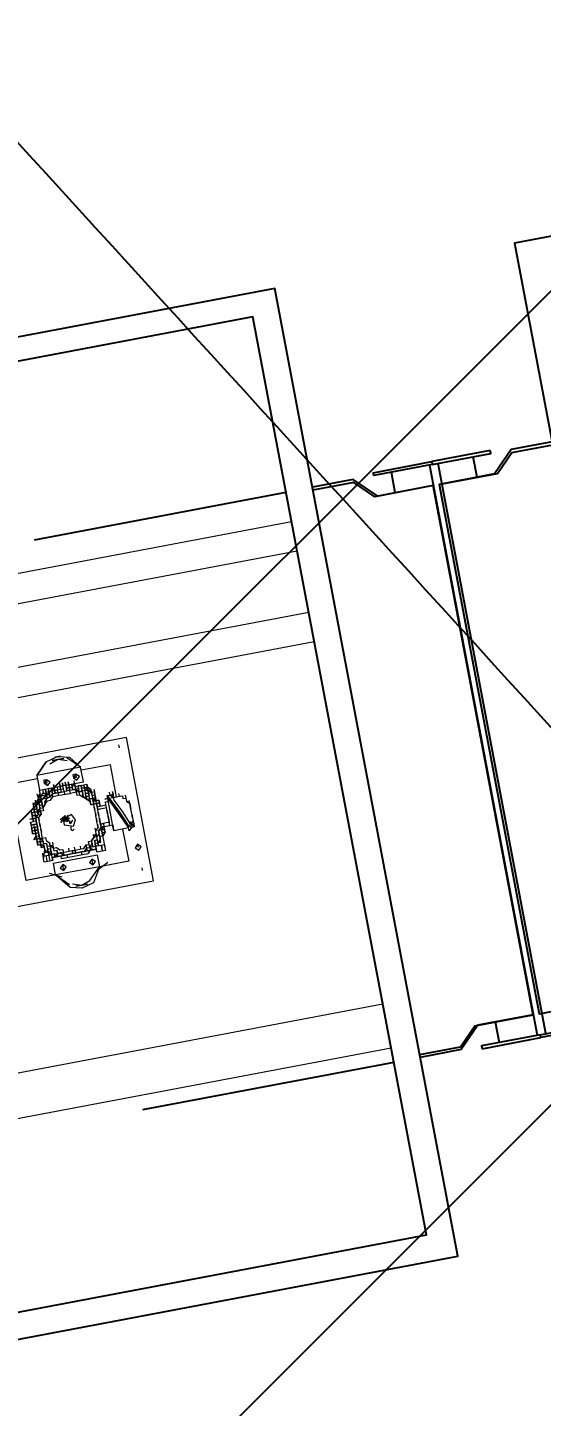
# Model space of a CAD drawing. Extents: x 407440 to 411585, y 6041728 to 6045069.
# Drawn here: x 410407.67 to 410417.58, y 6044292.09 to 6044318.69 of the extents above; entities that cross this region are included whole.
import ezdxf

# ---------------------------------------------------------------- set-up
doc = ezdxf.new("R2010")
doc.units = 0
doc.header["$LTSCALE"] = 5
doc.linetypes.add('foc-TIELINE', pattern=[1.875, 1.25, -0.625])
doc.layers.add('C-WS-T', color=13, linetype='Continuous', lineweight=9)
doc.layers.add('P-PROPOSED-EXISTING-H', color=59, linetype='Continuous')
doc.layers.add('T-TIE', color=201, linetype='foc-TIELINE')
doc.styles.add('80CG', font='ARIALN.TTF', dxfattribs={"height": 10})
doc.styles.add('80L', font='ARIALN.TTF', dxfattribs={"height": 10})
doc.dimstyles.new('Compass 5 000', dxfattribs={"dimscale": 5, "dimtxt": 9, "dimasz": 2, "dimexe": 0.2, "dimexo": 0.0625, "dimgap": 0.5, "dimtad": 0, "dimtih": 1, "dimtoh": 1, "dimzin": 0, "dimdsep": 46, "dimtxsty": '80CG', "dimcen": 0.1, "dimse1": 1, "dimse2": 1, "dimclrd": 256, "dimclrt": 256, "dimaunit": 1, "dimadec": 4, "dimazin": 0, "dimtfac": 0.06, "dimtofl": 0, "dimtmove": 0, "dimatfit": 1, "dimfxl": 0.2, "dimtolj": 1, "dimtzin": 0, "dimlwd": -1, "dimarcsym": 0})

# ---------------------------------------------------------------- blocks, each defined once
blk = doc.blocks.new('P-RIG-877')
at = {"layer": 'T-TIE', "linetype": 'ByBlock', "lineweight": 25}
for points in [[(-5.7404, 0.0459), (-9.5405, 0.0459), (-9.5405, -12.2844), (-5.7404, -12.2844)], [(-8.7713, -12.5255), (-8.7713, -12.7551), (-8.7598, -12.7551), (-8.7598, -12.5255)], [(-6.5096, -12.5255), (-6.5096, -12.7551), (-6.5211, -12.7551), (-6.5211, -12.5255)], [(-8.7713, -12.9847), (-8.7713, -12.7551), (-8.7598, -12.7551), (-8.7598, -12.9847)], [(-6.5096, -12.9847), (-6.5096, -12.7551), (-6.5211, -12.7551), (-6.5211, -12.9847)], [(-5.8437, -16.8078), (-5.8437, -13.3291), (-9.4486, -13.3291), (-9.4486, -16.8078)]]:
    blk.add_lwpolyline(points, close=True, dxfattribs=at)
for points in [[(-8.7598, -12.2844), (-8.7598, -12.4451), (-8.6794, -12.5255), (-8.6794, -12.7436), (-6.6014, -12.7436), (-6.6014, -12.5255), (-6.5211, -12.4451), (-6.5211, -12.2844), (-6.5211, -10.6886)], [(-8.6794, -12.7321), (-8.6794, -12.514), (-8.7483, -12.4451), (-8.7483, -12.2844), (-8.7483, -10.6886)], [(-8.6794, -12.5944), (-8.7598, -12.5944)], [(-6.5211, -12.7321), (-8.7598, -12.7321)], [(-8.7598, -12.7666), (-6.5211, -12.7666)], [(-6.6014, -12.7666), (-8.6794, -12.7666), (-8.6794, -12.9847), (-8.7598, -13.0651), (-8.7598, -13.2258)], [(-8.6794, -12.7666), (-8.6794, -12.9962), (-8.7483, -13.0651), (-8.7483, -13.2258)], [(-6.5325, -13.2258), (-6.5325, -13.0651), (-6.6014, -12.9962), (-6.6014, -12.7666), (-6.6014, -12.9847), (-6.5211, -13.0651), (-6.5211, -13.2258)], [(-8.6794, -12.9158), (-8.7598, -12.9158)], [(-6.6014, -12.9158), (-6.5211, -12.9158)], [(-6.8196, -25.5561), (-5.7404, -25.5561), (-5.7404, -13.2258), (-9.5405, -13.2258), (-9.5405, -25.5561), (-8.4613, -25.5561)], [(-8.7598, -14.3165), (-8.7598, -13.3291)], [(-6.5211, -13.3291), (-6.5211, -14.3165)]]:
    blk.add_lwpolyline(points, dxfattribs=at)
at = {"layer": 'T-TIE', "linetype": 'ByBlock', "lineweight": 5}
for points in [[(-8.645, -15.8664), (-8.645, -13.3291)], [(-8.5302, -22.0889), (-8.5302, -13.3291)], [(-8.2891, -22.0545), (-8.2891, -13.3291)], [(-8.1743, -21.9397), (-8.1743, -13.3291)]]:
    blk.add_lwpolyline(points, dxfattribs=at)
at = {"layer": 'T-TIE', "linetype": 'ByBlock', "lineweight": 18}
for points in [[(-6.7507, -21.9282), (-6.7507, -13.3291)], [(-6.5785, -15.0742), (-6.5785, -13.3291)], [(-7.4969, -14.6724), (-7.3821, -14.6724), (-7.3821, -14.1098), (-7.9447, -14.1098), (-7.9447, -14.6724), (-7.5314, -14.6724)], [(-7.9102, -14.1443), (-7.9217, -14.1443)], [(-7.6232, -14.1557), (-7.6117, -14.1557), (-7.6117, -14.1443), (-7.6117, -14.1557), (-7.6002, -14.1443), (-7.6117, -14.1443), (-7.6117, -14.1557), (-7.6691, -14.1787), (-7.7151, -14.2017), (-7.7265, -14.2017), (-7.7265, -14.1787), (-7.7265, -14.1672), (-7.7151, -14.1672), (-7.7151, -14.1557)], [(-7.6921, -14.1443), (-7.7036, -14.1443)], [(-7.6921, -14.1443), (-7.7036, -14.1557), (-7.6921, -14.1443)], [(-7.6691, -14.1443), (-7.6921, -14.1443), (-7.6691, -14.1443)], [(-7.6462, -14.1443), (-7.6691, -14.1443), (-7.6806, -14.1443)], [(-7.6347, -14.1443), (-7.6462, -14.1443), (-7.6347, -14.1443), (-7.6232, -14.1443), (-7.6117, -14.1443), (-7.6002, -14.1443), (-7.6117, -14.1557), (-7.6232, -14.1443)], [(-7.6002, -14.1443), (-7.6002, -14.1557), (-7.6117, -14.1672), (-7.6002, -14.1557), (-7.5888, -14.1672), (-7.6002, -14.1672)], [(-7.6117, -14.1557), (-7.6002, -14.1443), (-7.6117, -14.1557)], [(-7.428, -14.1443), (-7.4395, -14.1443)], [(-7.6002, -14.1902), (-7.474, -14.1902), (-7.474, -14.305), (-7.474, -14.4772), (-7.474, -14.592), (-7.8528, -14.592), (-7.8528, -14.4772)], [(-7.7265, -14.1902), (-7.8528, -14.1902), (-7.8528, -14.305)], [(-7.738, -14.2246), (-7.7151, -14.2131), (-7.738, -14.2246), (-7.7265, -14.2246), (-7.738, -14.2246), (-7.738, -14.2131), (-7.7265, -14.2017), (-7.738, -14.2131), (-7.738, -14.2017), (-7.7265, -14.2017), (-7.738, -14.2131), (-7.7495, -14.2131)], [(-7.7265, -14.2131), (-7.7265, -14.2017), (-7.738, -14.2017), (-7.7495, -14.2017), (-7.738, -14.2017), (-7.738, -14.2131)], [(-7.7265, -14.1787), (-7.738, -14.1787)], [(-7.7265, -14.1557), (-7.7151, -14.1557), (-7.7036, -14.1557)], [(-7.6232, -14.2361), (-7.6232, -14.2246), (-7.6117, -14.2246), (-7.7265, -14.2246), (-7.6002, -14.1672), (-7.6002, -14.1787), (-7.6002, -14.2246), (-7.6117, -14.2246), (-7.6002, -14.2246)], [(-7.7151, -14.2131), (-7.6691, -14.1902), (-7.7151, -14.2131)], [(-7.7265, -14.2361), (-7.7265, -14.2246), (-7.7265, -14.2361)], [(-7.6806, -14.2361), (-7.6691, -14.2361), (-7.6921, -14.2361), (-7.6921, -14.2476), (-7.6921, -14.2705), (-7.7036, -14.2705), (-7.6921, -14.2705), (-7.7036, -14.2705), (-7.7151, -14.2705), (-7.7036, -14.2705), (-7.7036, -14.2591), (-7.7036, -14.2361), (-7.7151, -14.2361), (-7.7151, -14.2246)], [(-7.5888, -14.2705), (-7.6002, -14.2705), (-7.6002, -14.2591), (-7.6117, -14.2591), (-7.6232, -14.2591), (-7.6232, -14.2361), (-7.6806, -14.2361), (-7.7036, -14.2361)], [(-7.6691, -14.2361), (-7.6462, -14.2361), (-7.6347, -14.2361), (-7.6347, -14.2476), (-7.6347, -14.2705), (-7.6347, -14.2591), (-7.6232, -14.2591), (-7.6117, -14.2591), (-7.6002, -14.2591), (-7.6002, -14.2705), (-7.6117, -14.2705), (-7.6232, -14.2591)], [(-7.6117, -14.2246), (-7.6232, -14.2246)], [(-7.9102, -14.4313), (-7.9217, -14.3854), (-7.9102, -14.3394), (-7.8643, -14.305), (-7.8643, -14.4772), (-7.8069, -14.4772), (-7.8069, -14.305), (-7.8643, -14.305), (-7.9102, -14.3509)], [(-7.7495, -14.305), (-7.761, -14.305), (-7.7725, -14.305), (-7.7839, -14.305), (-7.7954, -14.305), (-7.7839, -14.305), (-7.7725, -14.305), (-7.7839, -14.305), (-7.7954, -14.305), (-7.7954, -14.2935), (-7.7839, -14.2935), (-7.7725, -14.2935), (-7.7725, -14.282), (-7.7839, -14.2935), (-7.7839, -14.305), (-7.7839, -14.2935), (-7.7954, -14.2935), (-7.7839, -14.2935), (-7.7954, -14.2935)], [(-7.7725, -14.305), (-7.7725, -14.2935), (-7.7839, -14.305), (-7.7725, -14.305), (-7.7839, -14.305), (-7.7954, -14.305)], [(-7.7839, -14.2935), (-7.7839, -14.305), (-7.7839, -14.2935)], [(-7.7839, -14.3165), (-7.7839, -14.305), (-7.7839, -14.3165)], [(-7.738, -14.305), (-7.738, -14.2935), (-7.7495, -14.2935), (-7.761, -14.2935), (-7.761, -14.282), (-7.7725, -14.282), (-7.761, -14.282), (-7.7725, -14.2935), (-7.761, -14.2935), (-7.7495, -14.2935), (-7.761, -14.2935), (-7.7725, -14.2935), (-7.761, -14.2935), (-7.761, -14.282), (-7.7495, -14.282), (-7.738, -14.282), (-7.738, -14.2705), (-7.738, -14.282), (-7.738, -14.2705)], [(-7.7725, -14.2705), (-7.761, -14.2705), (-7.761, -14.282), (-7.7725, -14.282), (-7.761, -14.282), (-7.7495, -14.282), (-7.7495, -14.2705), (-7.761, -14.2705), (-7.7495, -14.2705), (-7.738, -14.2705), (-7.7495, -14.2705)], [(-7.7036, -14.282), (-7.7151, -14.282), (-7.738, -14.282), (-7.7265, -14.282), (-7.7265, -14.2591), (-7.7265, -14.2705), (-7.738, -14.2705), (-7.7265, -14.2705), (-7.738, -14.282), (-7.738, -14.2935), (-7.738, -14.282), (-7.738, -14.2935), (-7.7265, -14.2935), (-7.7151, -14.2935), (-7.7265, -14.2935), (-7.738, -14.305), (-7.7495, -14.305), (-7.761, -14.305)], [(-7.7495, -14.282), (-7.761, -14.282), (-7.7495, -14.282)], [(-7.761, -14.2935), (-7.761, -14.305), (-7.761, -14.2935)], [(-7.7495, -14.305), (-7.7495, -14.2935), (-7.7495, -14.305)], [(-7.7265, -14.2705), (-7.7265, -14.2591)], [(-7.7151, -14.2705), (-7.7265, -14.2705)], [(-7.7265, -14.2705), (-7.7265, -14.282)], [(-7.7151, -14.282), (-7.7265, -14.282)], [(-7.7151, -14.2705), (-7.7151, -14.2591), (-7.7151, -14.2705), (-7.7151, -14.2591)], [(-7.7151, -14.2705), (-7.7151, -14.282), (-7.7151, -14.2705)], [(-7.7151, -14.282), (-7.7151, -14.2935), (-7.7151, -14.282)], [(-7.6806, -14.282), (-7.6691, -14.282), (-7.6806, -14.282), (-7.6921, -14.282), (-7.7036, -14.282), (-7.6921, -14.282)], [(-7.6806, -14.2705), (-7.6691, -14.2705), (-7.6806, -14.2705), (-7.6921, -14.2705), (-7.6921, -14.2591)], [(-7.6576, -14.2705), (-7.6691, -14.2705)], [(-7.6576, -14.282), (-7.6691, -14.282)], [(-7.6347, -14.282), (-7.6232, -14.282), (-7.6347, -14.282), (-7.6462, -14.282), (-7.6576, -14.282), (-7.6462, -14.282)], [(-7.6117, -14.2591), (-7.6232, -14.2591), (-7.6232, -14.2705), (-7.6347, -14.2705), (-7.6232, -14.2705)], [(-7.5314, -14.3624), (-7.5428, -14.3624), (-7.5428, -14.3739), (-7.5428, -14.3624), (-7.5428, -14.3394), (-7.5428, -14.3509), (-7.5543, -14.3394), (-7.5658, -14.3394), (-7.5658, -14.328), (-7.5773, -14.328), (-7.5773, -14.3165), (-7.5658, -14.3165), (-7.5773, -14.3165), (-7.5888, -14.305), (-7.6002, -14.305), (-7.5888, -14.305), (-7.6002, -14.2935), (-7.6117, -14.2935), (-7.6232, -14.282)], [(-7.6117, -14.2935), (-7.6232, -14.2935)], [(-7.6002, -14.2591), (-7.6117, -14.2591), (-7.6002, -14.2591), (-7.5888, -14.2705), (-7.6002, -14.2705), (-7.5773, -14.2705), (-7.5428, -14.2705), (-7.5314, -14.2705), (-7.5314, -14.305)], [(-7.6117, -14.2591), (-7.6117, -14.2705), (-7.6117, -14.2591)], [(-7.5888, -14.282), (-7.6002, -14.282), (-7.6117, -14.282), (-7.6002, -14.282), (-7.5888, -14.2935), (-7.6002, -14.2935), (-7.5888, -14.2935)], [(-7.6002, -14.282), (-7.6117, -14.282)], [(-7.5888, -14.2705), (-7.5888, -14.282), (-7.5888, -14.2705)], [(-7.5428, -14.305), (-7.5428, -14.3165), (-7.5428, -14.305), (-7.5543, -14.305), (-7.5428, -14.305), (-7.5543, -14.305), (-7.5658, -14.305), (-7.5773, -14.305), (-7.5773, -14.2935), (-7.5773, -14.305), (-7.5658, -14.305), (-7.5543, -14.305), (-7.5658, -14.305), (-7.5658, -14.2935), (-7.5543, -14.2935), (-7.5543, -14.305), (-7.5658, -14.305), (-7.5658, -14.2935), (-7.5773, -14.2935), (-7.5888, -14.2935), (-7.5888, -14.305), (-7.5773, -14.3165)], [(-7.5658, -14.282), (-7.5773, -14.282), (-7.5658, -14.2935), (-7.5773, -14.2935)], [(-7.5658, -14.2935), (-7.5543, -14.2935)], [(-7.5543, -14.305), (-7.5543, -14.2705), (-7.5428, -14.2705)], [(-7.5428, -14.305), (-7.5314, -14.305), (-7.5428, -14.305)], [(-7.474, -14.4772), (-7.5199, -14.4772), (-7.5199, -14.305), (-7.474, -14.305)], [(-7.4625, -14.3165), (-7.4854, -14.2705)], [(-7.428, -14.4198), (-7.4166, -14.3854), (-7.428, -14.3509), (-7.474, -14.305), (-7.4166, -14.3394), (-7.4051, -14.3854), (-7.4166, -14.4313), (-7.474, -14.4772), (-7.428, -14.4313)], [(-7.8987, -14.3509), (-7.9102, -14.3854), (-7.8987, -14.4198)], [(-7.9102, -14.3624), (-7.9102, -14.4083), (-7.9102, -14.3624)], [(-7.8069, -14.3394), (-7.8184, -14.3394)], [(-7.8069, -14.3624), (-7.8184, -14.3624), (-7.8069, -14.3624), (-7.8069, -14.3739), (-7.8184, -14.3739), (-7.8069, -14.3739), (-7.8184, -14.3739)], [(-7.7954, -14.3624), (-7.8069, -14.3624), (-7.7839, -14.3624), (-7.7954, -14.3624), (-7.7954, -14.3509), (-7.7839, -14.3509), (-7.7839, -14.3394), (-7.7725, -14.3394), (-7.7839, -14.3394), (-7.7725, -14.328), (-7.7725, -14.3394), (-7.761, -14.3394), (-7.761, -14.328), (-7.7495, -14.3165), (-7.761, -14.3165), (-7.7495, -14.3165)], [(-7.7725, -14.3854), (-7.7725, -14.3739), (-7.7725, -14.3624), (-7.7839, -14.3624), (-7.7954, -14.3624), (-7.8069, -14.3624), (-7.7839, -14.3624), (-7.7954, -14.3624), (-7.7954, -14.3739), (-7.8069, -14.3739), (-7.7954, -14.3739), (-7.7839, -14.3739), (-7.7954, -14.3739), (-7.7954, -14.3624), (-7.7954, -14.3509), (-7.8069, -14.3394), (-7.7954, -14.3394), (-7.8069, -14.3394), (-7.7954, -14.3394), (-7.7954, -14.328), (-7.7839, -14.328), (-7.7839, -14.3394), (-7.7954, -14.3394)], [(-7.8069, -14.3509), (-7.7954, -14.3509), (-7.7839, -14.3509), (-7.7954, -14.3509), (-7.8069, -14.3509), (-7.7954, -14.3509), (-7.7839, -14.3509), (-7.7839, -14.3624), (-7.7839, -14.3739), (-7.7839, -14.3854), (-7.7725, -14.3854), (-7.7725, -14.3968), (-7.7725, -14.4083), (-7.7725, -14.4198), (-7.7725, -14.4313), (-7.7839, -14.4313), (-7.7954, -14.4313), (-7.8069, -14.4313), (-7.7954, -14.4313), (-7.8069, -14.4313), (-7.7954, -14.4313), (-7.7954, -14.4198), (-7.8069, -14.4198), (-7.7954, -14.4313)], [(-7.761, -14.328), (-7.7725, -14.328), (-7.7839, -14.328), (-7.7954, -14.328)], [(-7.7839, -14.3394), (-7.7954, -14.3394), (-7.7839, -14.3394)], [(-7.7839, -14.328), (-7.7725, -14.328), (-7.7839, -14.328)], [(-7.7725, -14.328), (-7.7839, -14.328)], [(-7.7839, -14.3394), (-7.7839, -14.3509)], [(-7.7725, -14.3394), (-7.7725, -14.3509), (-7.7725, -14.3624)], [(-7.5543, -14.328), (-7.5658, -14.3165), (-7.5543, -14.3165), (-7.5543, -14.328), (-7.5428, -14.3165), (-7.5428, -14.3394), (-7.5428, -14.328), (-7.5314, -14.3394), (-7.5314, -14.4428), (-7.5428, -14.4428), (-7.5428, -14.4542), (-7.5543, -14.4542), (-7.5428, -14.4657), (-7.5428, -14.4313)], [(-7.5428, -14.3509), (-7.5428, -14.3394), (-7.5543, -14.3394), (-7.5543, -14.328), (-7.5658, -14.328)], [(-7.5543, -14.3624), (-7.5543, -14.3509), (-7.5658, -14.3394)], [(-7.5543, -14.4083), (-7.5543, -14.3968), (-7.5543, -14.3854), (-7.5543, -14.3739), (-7.5543, -14.3624), (-7.5658, -14.3624)], [(-7.5543, -14.3394), (-7.5543, -14.328), (-7.5428, -14.328), (-7.5428, -14.3165)], [(-7.5428, -14.3624), (-7.5428, -14.3509), (-7.5428, -14.3624)], [(-7.4166, -14.4083), (-7.4166, -14.3624), (-7.4166, -14.4083)], [(-7.9217, -14.3968), (-7.9217, -14.3739)], [(-7.7725, -14.4083), (-7.7839, -14.4083), (-7.7954, -14.4083), (-7.7954, -14.3968), (-7.7954, -14.3854), (-7.8069, -14.3854), (-7.8069, -14.3739), (-7.8069, -14.3854), (-7.8184, -14.3854), (-7.8069, -14.3854), (-7.8184, -14.3854)], [(-7.8184, -14.3968), (-7.8069, -14.3968), (-7.8184, -14.3968), (-7.8069, -14.3968), (-7.7954, -14.3968), (-7.7839, -14.3968), (-7.7839, -14.4083), (-7.7839, -14.3968)], [(-7.8069, -14.3739), (-7.7954, -14.3739), (-7.8069, -14.3739)], [(-7.7839, -14.4198), (-7.7839, -14.4083), (-7.7839, -14.4198), (-7.7954, -14.4198), (-7.7839, -14.4198), (-7.7954, -14.4198), (-7.8069, -14.4198), (-7.7839, -14.4198), (-7.8069, -14.4198), (-7.8069, -14.4083), (-7.7954, -14.4083), (-7.7954, -14.3968), (-7.8069, -14.3968), (-7.7954, -14.3968), (-7.7839, -14.3968), (-7.7839, -14.3854), (-7.7954, -14.3854), (-7.8069, -14.3854)], [(-7.8069, -14.3854), (-7.8069, -14.3968), (-7.8069, -14.3854)], [(-7.7954, -14.3968), (-7.8069, -14.3968), (-7.7954, -14.3968)], [(-7.8069, -14.4083), (-7.8069, -14.3968)], [(-7.7954, -14.4083), (-7.7954, -14.4198), (-7.7954, -14.4083)], [(-7.6806, -14.4198), (-7.6921, -14.3968), (-7.6691, -14.4198), (-7.6921, -14.3968), (-7.6691, -14.4198), (-7.6921, -14.3854), (-7.6691, -14.4198)], [(-7.6691, -14.4083), (-7.6921, -14.3854), (-7.6691, -14.4083), (-7.6806, -14.3854), (-7.6691, -14.4083), (-7.6806, -14.3854), (-7.6691, -14.3968), (-7.6806, -14.3854)], [(-7.6691, -14.3739), (-7.6576, -14.3854), (-7.6691, -14.3854), (-7.6576, -14.3854), (-7.6691, -14.3854), (-7.6576, -14.3854)], [(-7.6691, -14.3968), (-7.6691, -14.3854), (-7.6691, -14.3968), (-7.6691, -14.3854)], [(-7.6002, -14.4657), (-7.5888, -14.4657), (-7.5773, -14.4657), (-7.5773, -14.4542), (-7.5658, -14.4428), (-7.5658, -14.4313), (-7.5543, -14.4313), (-7.5543, -14.4198), (-7.5543, -14.4083), (-7.5658, -14.4083)], [(-7.5428, -14.3854), (-7.5428, -14.3739), (-7.5428, -14.3854), (-7.5543, -14.3854), (-7.5658, -14.3854)], [(-7.5543, -14.3968), (-7.5428, -14.3968), (-7.5543, -14.3968), (-7.5543, -14.3854), (-7.5428, -14.3854), (-7.5428, -14.3968), (-7.5428, -14.4083), (-7.5428, -14.3968)], [(-7.5428, -14.3854), (-7.5428, -14.3968), (-7.5428, -14.3854)], [(-7.5428, -14.4083), (-7.5428, -14.4198), (-7.5428, -14.4083)], [(-7.4166, -14.3739), (-7.4166, -14.3968)], [(-7.8643, -14.4772), (-7.9102, -14.4313), (-7.8643, -14.4772)], [(-7.8069, -14.4198), (-7.8184, -14.4198)], [(-7.7954, -14.4542), (-7.8069, -14.4542), (-7.7954, -14.4542), (-7.7954, -14.4428), (-7.8069, -14.4428), (-7.7954, -14.4428), (-7.7954, -14.4313), (-7.7839, -14.4313), (-7.7725, -14.4428), (-7.7839, -14.4428), (-7.7954, -14.4428), (-7.8069, -14.4428), (-7.8069, -14.4313)], [(-7.8069, -14.4657), (-7.7954, -14.4657), (-7.7839, -14.4772), (-7.7954, -14.4772), (-7.8069, -14.4772)], [(-7.7725, -14.4887), (-7.7725, -14.4772), (-7.761, -14.4887), (-7.761, -14.4772), (-7.7725, -14.4772), (-7.7839, -14.4772), (-7.7839, -14.4887), (-7.7839, -14.4772), (-7.7839, -14.4887), (-7.7725, -14.4887), (-7.7839, -14.4772), (-7.7839, -14.4887), (-7.7839, -14.4772), (-7.7954, -14.4772), (-7.7839, -14.4887), (-7.7839, -14.4772), (-7.7839, -14.4657), (-7.7839, -14.4542), (-7.7725, -14.4542), (-7.761, -14.4657), (-7.7495, -14.4657), (-7.761, -14.4542), (-7.761, -14.4428), (-7.7725, -14.4313)], [(-7.7954, -14.4313), (-7.7839, -14.4313), (-7.7954, -14.4313)], [(-7.7954, -14.4657), (-7.7839, -14.4542), (-7.7954, -14.4542), (-7.7725, -14.4542), (-7.7839, -14.4542), (-7.7839, -14.4428), (-7.7725, -14.4428), (-7.7725, -14.4542), (-7.7839, -14.4542), (-7.7725, -14.4542), (-7.7725, -14.4428)], [(-7.7954, -14.4428), (-7.7839, -14.4428), (-7.7954, -14.4428)], [(-7.7839, -14.4657), (-7.7839, -14.4772), (-7.7725, -14.4772), (-7.7725, -14.4657), (-7.7725, -14.4542), (-7.7839, -14.4542), (-7.7725, -14.4542), (-7.7839, -14.4542), (-7.7725, -14.4542)], [(-7.7725, -14.4772), (-7.7725, -14.4657)], [(-7.738, -14.4772), (-7.7495, -14.4657), (-7.738, -14.4772)], [(-7.5888, -14.4772), (-7.5888, -14.4657)], [(-7.5888, -14.4657), (-7.5773, -14.4657), (-7.5888, -14.4772)], [(-7.5658, -14.5116), (-7.5543, -14.5116), (-7.5543, -14.4772), (-7.5543, -14.4657), (-7.5543, -14.4542), (-7.5543, -14.4428), (-7.5428, -14.4313), (-7.5428, -14.4198), (-7.5428, -14.4313), (-7.5543, -14.4313), (-7.5543, -14.4428), (-7.5543, -14.4542), (-7.5658, -14.4542), (-7.5658, -14.4657), (-7.5773, -14.4657)], [(-7.5428, -14.4657), (-7.5543, -14.4657), (-7.5428, -14.4657), (-7.5428, -14.4772), (-7.5314, -14.4772), (-7.5428, -14.4772), (-7.5428, -14.4542), (-7.5428, -14.4428), (-7.5428, -14.4198), (-7.5314, -14.4198)], [(-7.5543, -14.4657), (-7.5543, -14.4772)], [(-7.4854, -14.5002), (-7.4625, -14.4542)], [(-7.7839, -14.4887), (-7.7954, -14.4887)], [(-7.7495, -14.5116), (-7.738, -14.5116), (-7.738, -14.5002), (-7.738, -14.5116), (-7.738, -14.5002), (-7.7265, -14.5002), (-7.738, -14.5002), (-7.7495, -14.5002), (-7.761, -14.5002), (-7.761, -14.5116), (-7.7495, -14.5116), (-7.738, -14.5116), (-7.7495, -14.5116), (-7.7495, -14.5002), (-7.761, -14.5002), (-7.7725, -14.4887), (-7.761, -14.5002), (-7.761, -14.4887), (-7.7495, -14.4887), (-7.761, -14.4887), (-7.7725, -14.4887), (-7.761, -14.4887), (-7.761, -14.5002), (-7.7725, -14.5002)], [(-7.738, -14.4772), (-7.7495, -14.4772), (-7.761, -14.4772), (-7.7495, -14.4772), (-7.7495, -14.4887), (-7.761, -14.4887), (-7.7495, -14.4887), (-7.761, -14.4887), (-7.761, -14.4772), (-7.7495, -14.4772), (-7.738, -14.4772), (-7.7265, -14.4772), (-7.7265, -14.4887), (-7.7151, -14.4887), (-7.738, -14.4887), (-7.7265, -14.5002), (-7.7265, -14.5116), (-7.7151, -14.5116), (-7.7036, -14.5116), (-7.7036, -14.5231), (-7.7151, -14.5231), (-7.7036, -14.5231), (-7.7151, -14.5231), (-7.7036, -14.5231), (-7.7151, -14.5231), (-7.7036, -14.5231)], [(-7.738, -14.4887), (-7.738, -14.4772), (-7.7495, -14.4772), (-7.7495, -14.4887), (-7.738, -14.4887), (-7.7151, -14.5002), (-7.7265, -14.5002), (-7.738, -14.5002), (-7.7495, -14.5002), (-7.761, -14.5002), (-7.7495, -14.5002), (-7.738, -14.5002), (-7.7495, -14.5002), (-7.761, -14.5002)], [(-7.7495, -14.4772), (-7.761, -14.4772)], [(-7.7495, -14.5002), (-7.761, -14.5002), (-7.7495, -14.5002)], [(-7.7495, -14.5002), (-7.761, -14.5116)], [(-7.7265, -14.5002), (-7.738, -14.5002), (-7.7265, -14.5002)], [(-7.7265, -14.5231), (-7.7151, -14.5231), (-7.7265, -14.5231), (-7.738, -14.5231)], [(-7.7151, -14.5116), (-7.7151, -14.5231), (-7.7151, -14.5002), (-7.7265, -14.5002), (-7.7151, -14.5002), (-7.7151, -14.4887), (-7.7036, -14.5002), (-7.7036, -14.5116), (-7.7151, -14.5116), (-7.7036, -14.5116), (-7.7151, -14.5002), (-7.7265, -14.5002)], [(-7.7265, -14.5002), (-7.7265, -14.5116), (-7.7265, -14.5002)], [(-7.7265, -14.5231), (-7.7265, -14.5116), (-7.7265, -14.5231)], [(-7.7151, -14.5231), (-7.7265, -14.5231), (-7.7151, -14.5231)], [(-7.6806, -14.5002), (-7.6691, -14.5002), (-7.6921, -14.5002), (-7.7036, -14.5002), (-7.6921, -14.5002)], [(-7.6921, -14.5116), (-7.7036, -14.5116), (-7.6921, -14.5116), (-7.6806, -14.5116), (-7.6921, -14.5116), (-7.6921, -14.5231), (-7.7036, -14.5231), (-7.6921, -14.5231), (-7.7036, -14.5231), (-7.7036, -14.5116), (-7.6921, -14.5116), (-7.6806, -14.5116), (-7.6691, -14.5116), (-7.6691, -14.5231), (-7.6806, -14.5231)], [(-7.7036, -14.5116), (-7.6921, -14.5116)], [(-7.7036, -14.5116), (-7.6921, -14.5116)], [(-7.7036, -14.5231), (-7.7036, -14.5116), (-7.7036, -14.5231)], [(-7.6921, -14.5346), (-7.6921, -14.5231)], [(-7.6806, -14.5231), (-7.6806, -14.5116), (-7.6691, -14.5116), (-7.6806, -14.5116), (-7.6691, -14.5116), (-7.6576, -14.5116), (-7.6462, -14.5116), (-7.6347, -14.5116), (-7.6462, -14.5116), (-7.6462, -14.5231), (-7.6347, -14.5231), (-7.6347, -14.5116), (-7.6462, -14.5116), (-7.6347, -14.5116), (-7.6232, -14.5116), (-7.6117, -14.5116), (-7.6002, -14.5116), (-7.5888, -14.5116), (-7.6002, -14.5116), (-7.5888, -14.5116), (-7.5888, -14.5002), (-7.5773, -14.5002), (-7.5888, -14.5002), (-7.6002, -14.5116), (-7.6117, -14.5116), (-7.6117, -14.5231), (-7.6002, -14.5231), (-7.6117, -14.5231), (-7.6232, -14.5231), (-7.6232, -14.5346), (-7.6347, -14.5231), (-7.6462, -14.5231), (-7.6347, -14.5231), (-7.6232, -14.5231), (-7.6347, -14.5231), (-7.6462, -14.5231), (-7.6462, -14.5346), (-7.6462, -14.5231), (-7.6462, -14.5346), (-7.6462, -14.5231), (-7.6576, -14.5231)], [(-7.6806, -14.5116), (-7.6806, -14.5231), (-7.6806, -14.5116)], [(-7.6806, -14.5231), (-7.6806, -14.5346), (-7.6806, -14.5231)], [(-7.6691, -14.5002), (-7.6576, -14.5002)], [(-7.6462, -14.5346), (-7.6576, -14.5346), (-7.6576, -14.5231), (-7.6462, -14.5231), (-7.6462, -14.5116), (-7.6576, -14.5116), (-7.6576, -14.5346), (-7.6576, -14.5231), (-7.6691, -14.5231), (-7.6576, -14.5231), (-7.6462, -14.5231), (-7.6347, -14.5231), (-7.6232, -14.5231), (-7.6117, -14.5231), (-7.6232, -14.5231), (-7.6232, -14.5116), (-7.6117, -14.5116), (-7.6002, -14.5116), (-7.5888, -14.5116)], [(-7.6576, -14.5116), (-7.6462, -14.5116), (-7.6576, -14.5116), (-7.6691, -14.5116)], [(-7.6576, -14.5231), (-7.6576, -14.5116), (-7.6691, -14.5116)], [(-7.6691, -14.5346), (-7.6691, -14.5116)], [(-7.6691, -14.5231), (-7.6691, -14.5346)], [(-7.6232, -14.5002), (-7.6347, -14.5002), (-7.6462, -14.5002), (-7.6576, -14.5002), (-7.6462, -14.5002)], [(-7.6462, -14.5116), (-7.6462, -14.5231), (-7.6462, -14.5116)], [(-7.5543, -14.5116), (-7.5428, -14.5116), (-7.5773, -14.5002), (-7.5888, -14.5002), (-7.5888, -14.5116), (-7.6002, -14.5116), (-7.5888, -14.5116), (-7.6002, -14.5116), (-7.6117, -14.5116), (-7.6117, -14.5002), (-7.6232, -14.5116), (-7.6347, -14.5116), (-7.6232, -14.5116)], [(-7.6232, -14.5231), (-7.6347, -14.5231)], [(-7.6232, -14.4887), (-7.6117, -14.4887), (-7.6002, -14.4772), (-7.5888, -14.4772), (-7.6002, -14.4772)], [(-7.6117, -14.5231), (-7.6117, -14.5002), (-7.6232, -14.5002), (-7.6232, -14.4887), (-7.6117, -14.4887)], [(-7.6232, -14.5116), (-7.6232, -14.5002), (-7.6232, -14.5116)], [(-7.6232, -14.5116), (-7.6232, -14.5231), (-7.6232, -14.5116)], [(-7.5658, -14.4887), (-7.5543, -14.4772), (-7.5658, -14.4772), (-7.5773, -14.4772), (-7.5658, -14.4772), (-7.5773, -14.4772), (-7.5773, -14.4887), (-7.5888, -14.4887), (-7.6002, -14.4887), (-7.6002, -14.5002), (-7.6117, -14.5002), (-7.6002, -14.5002), (-7.5888, -14.5002), (-7.6002, -14.5002)], [(-7.6002, -14.4887), (-7.5888, -14.4887)], [(-7.6002, -14.5231), (-7.6002, -14.5116), (-7.6002, -14.5231)], [(-7.5888, -14.5002), (-7.5888, -14.5116), (-7.5888, -14.5002)], [(-7.5658, -14.4887), (-7.5773, -14.4887)], [(-7.5428, -14.4772), (-7.5543, -14.4772), (-7.5658, -14.4772), (-7.5658, -14.4887), (-7.5658, -14.4772), (-7.5543, -14.4772), (-7.5543, -14.4887), (-7.5428, -14.4887), (-7.5314, -14.4887)], [(-7.5543, -14.4887), (-7.5658, -14.4887)], [(-7.5543, -14.5002), (-7.5428, -14.5002), (-7.5314, -14.5002)], [(-7.5314, -14.4772), (-7.5314, -14.5116), (-7.5428, -14.5116)]]:
    blk.add_lwpolyline(points, dxfattribs=at)
for points in [[(-7.5199, -14.1328), (-7.5314, -14.1443), (-7.5199, -14.1557), (-7.5084, -14.1443)], [(-7.5314, -14.1443), (-7.5199, -14.1443)], [(-7.6117, -14.1672), (-7.6691, -14.1902)], [(-7.7725, -14.3165), (-7.7954, -14.3165), (-7.7839, -14.3165), (-7.7954, -14.3165), (-7.7954, -14.328), (-7.7954, -14.3165), (-7.7954, -14.305), (-7.7839, -14.305), (-7.7725, -14.305), (-7.7725, -14.3165), (-7.7839, -14.3165), (-7.7725, -14.3165), (-7.7725, -14.328)], [(-7.738, -14.305), (-7.7495, -14.3165), (-7.7495, -14.305)], [(-7.7265, -14.282), (-7.7151, -14.282), (-7.7265, -14.282), (-7.738, -14.282)], [(-7.7151, -14.2591), (-7.7036, -14.2591), (-7.7265, -14.2591)], [(-7.6576, -14.2705), (-7.6462, -14.2705), (-7.6347, -14.2705), (-7.6462, -14.2705)], [(-7.6232, -14.2705), (-7.6117, -14.282), (-7.6117, -14.2705), (-7.6232, -14.2705), (-7.6117, -14.2705)], [(-7.6002, -14.2705), (-7.6117, -14.2705)], [(-7.5888, -14.282), (-7.5773, -14.282)], [(-7.5658, -14.2935), (-7.5658, -14.282), (-7.5658, -14.2935), (-7.5543, -14.2935)], [(-7.5543, -14.282), (-7.5428, -14.282), (-7.5314, -14.282), (-7.5428, -14.282)], [(-7.5543, -14.3165), (-7.5543, -14.305)], [(-7.8299, -14.3165), (-7.8413, -14.328), (-7.8299, -14.3394), (-7.8184, -14.328)], [(-7.8299, -14.328), (-7.8413, -14.328), (-7.8413, -14.3394), (-7.8299, -14.3394)], [(-7.8184, -14.3624), (-7.8069, -14.3624)], [(-7.7954, -14.3165), (-7.7839, -14.3165)], [(-7.7725, -14.3165), (-7.761, -14.3165)], [(-7.6691, -14.3624), (-7.6921, -14.3739), (-7.6806, -14.4083), (-7.6576, -14.4083), (-7.6462, -14.3739)], [(-7.4969, -14.3165), (-7.5084, -14.328), (-7.4969, -14.3394), (-7.4854, -14.328)], [(-7.4969, -14.3394), (-7.4854, -14.328), (-7.5084, -14.328)], [(-7.8299, -14.4313), (-7.8413, -14.4428), (-7.8299, -14.4542), (-7.8184, -14.4428)], [(-7.8299, -14.4428), (-7.8413, -14.4428), (-7.8413, -14.4542), (-7.8299, -14.4542)], [(-7.8184, -14.4198), (-7.8069, -14.4198)], [(-7.7954, -14.4542), (-7.7839, -14.4542)], [(-7.7839, -14.4313), (-7.7839, -14.4198)], [(-7.761, -14.4657), (-7.7495, -14.4657)], [(-7.5543, -14.4542), (-7.5658, -14.4542)], [(-7.4969, -14.4313), (-7.5084, -14.4428), (-7.4969, -14.4542), (-7.4854, -14.4428)], [(-7.4969, -14.4542), (-7.4854, -14.4428), (-7.5084, -14.4428)], [(-7.7839, -14.4772), (-7.7725, -14.4772)], [(-7.7839, -14.4772), (-7.7725, -14.4772), (-7.7839, -14.4772), (-7.7725, -14.4772)], [(-7.7495, -14.4887), (-7.738, -14.4887)], [(-7.738, -14.5116), (-7.7265, -14.5116)], [(-7.7151, -14.5231), (-7.7036, -14.5231), (-7.7036, -14.5346), (-7.7036, -14.5231)], [(-7.6806, -14.5231), (-7.6806, -14.5346), (-7.6921, -14.5346), (-7.6806, -14.5346), (-7.6691, -14.5346), (-7.6691, -14.5231)], [(-7.5888, -14.4772), (-7.6002, -14.4772)], [(-7.5888, -14.4887), (-7.5888, -14.4772), (-7.5773, -14.4772), (-7.5773, -14.4887), (-7.5658, -14.4887), (-7.5658, -14.5002), (-7.5773, -14.5002), (-7.5658, -14.4887), (-7.5773, -14.4887)], [(-7.6921, -14.5346), (-7.6806, -14.5346)], [(-7.6691, -14.5346), (-7.6576, -14.5346)], [(-7.6576, -14.5346), (-7.6462, -14.5346)]]:
    blk.add_lwpolyline(points, close=True, dxfattribs=at)
blk.add_ellipse((-7.6519, -14.3739), major_axis=(-0.0207, 0.0086), ratio=0.414214, start_param=2.016368, end_param=3.926984, dxfattribs=at)

msp = doc.modelspace()

# ---------------------------------------------------------------- hatches: boundary and pattern name
at = {"layer": 'P-PROPOSED-EXISTING-H'}
h = msp.add_hatch(dxfattribs=at)
h.set_pattern_fill('ANSI31', color=256, scale=3.498392, style=0)
h.set_pattern_definition([(45, (-102.852, 2739.382), (-7.854113246, 7.854113246), [])])
edge = h.paths.add_edge_path()
edge.add_line((410849.565, 6043843.767), (410381.581, 6043755.258))
edge.add_line((410381.581, 6043755.258), (409934.712, 6043670.743))
edge.add_line((409934.712, 6043670.743), (409814.106, 6044308.44))
edge.add_line((409814.106, 6044308.44), (410263.945, 6044377.375))
edge.add_line((410263.945, 6044377.375), (410794.85, 6044458.734))
edge.add_line((410794.85, 6044458.734), (411169.273, 6044565.411))
edge.add_line((411169.273, 6044565.411), (411290.002, 6043927.065))
edge.add_line((411290.002, 6043927.065), (411039.067, 6043879.607))
edge.add_arc((410922.403, 6043977.554), 152.33, 241.43508, 319.98432, ccw=False)

# ---------------------------------------------------------------- block references
at = {"layer": 'T-TIE', "linetype": 'ByBlock', "xscale": 4.999999999955019, "yscale": 4.999999999955019, "zscale": 4.999999999955019, "rotation": 280.7096999997605}
msp.add_blockref('P-RIG-877', (410486.28, 6044279.077), dxfattribs=at)

# ---------------------------------------------------------------- next in the draw order: texts
at = {"layer": 'C-WS-T', "insert": (410367.888, 6044324.811), "char_height": 9.9954, "attachment_point": 5, "style": '80L', "bg_fill": 2}
msp.add_mtext_dynamic_manual_height_columns('W/C 102/5-10', width=70.20914, gutter_width=50, heights=[0], dxfattribs=at)

# ---------------------------------------------------------------- next in the draw order: leaders
at = {"layer": 'C-WS-T', "path_type": 1}
msp.add_leader([(410444.937, 6044275.387), (410404.209, 6044320.065)], dimstyle='Compass 5 000', override={"dimgap": 0.5, "dimtad": 0}, dxfattribs=at)

doc.saveas('drawing.dxf')
